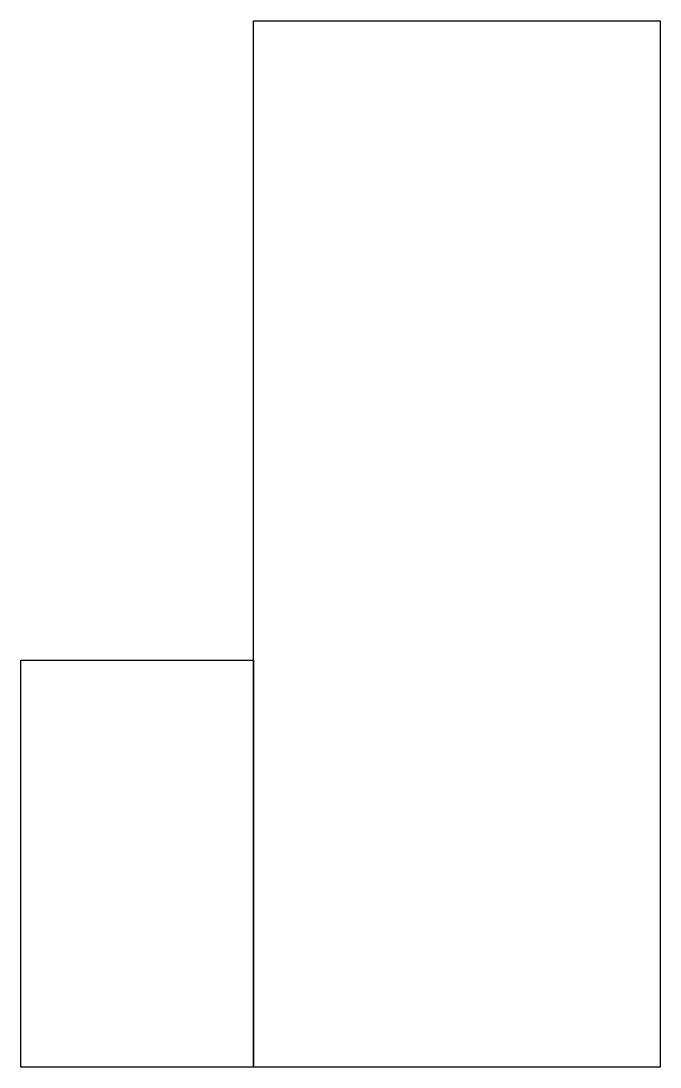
# Model space of a CAD drawing. Header units: millimetres. Extents: x -5.5 to 0, y -9 to 0.
import ezdxf

# ---------------------------------------------------------------- set-up
doc = ezdxf.new("R2010")
doc.units = ezdxf.units.MM
doc.layers.get('0').update_dxf_attribs({"linetype": 'CONTINUOUS'})

msp = doc.modelspace()

# ---------------------------------------------------------------- linework, layer by layer
for points in [[(-3.5, 0), (0, 0), (0, -9), (-3.5, -9)], [(-3.5, -9), (-5.5, -9), (-5.5, -5.5), (-3.5, -5.5)]]:
    msp.add_lwpolyline(points, close=True)

doc.saveas('drawing.dxf')
